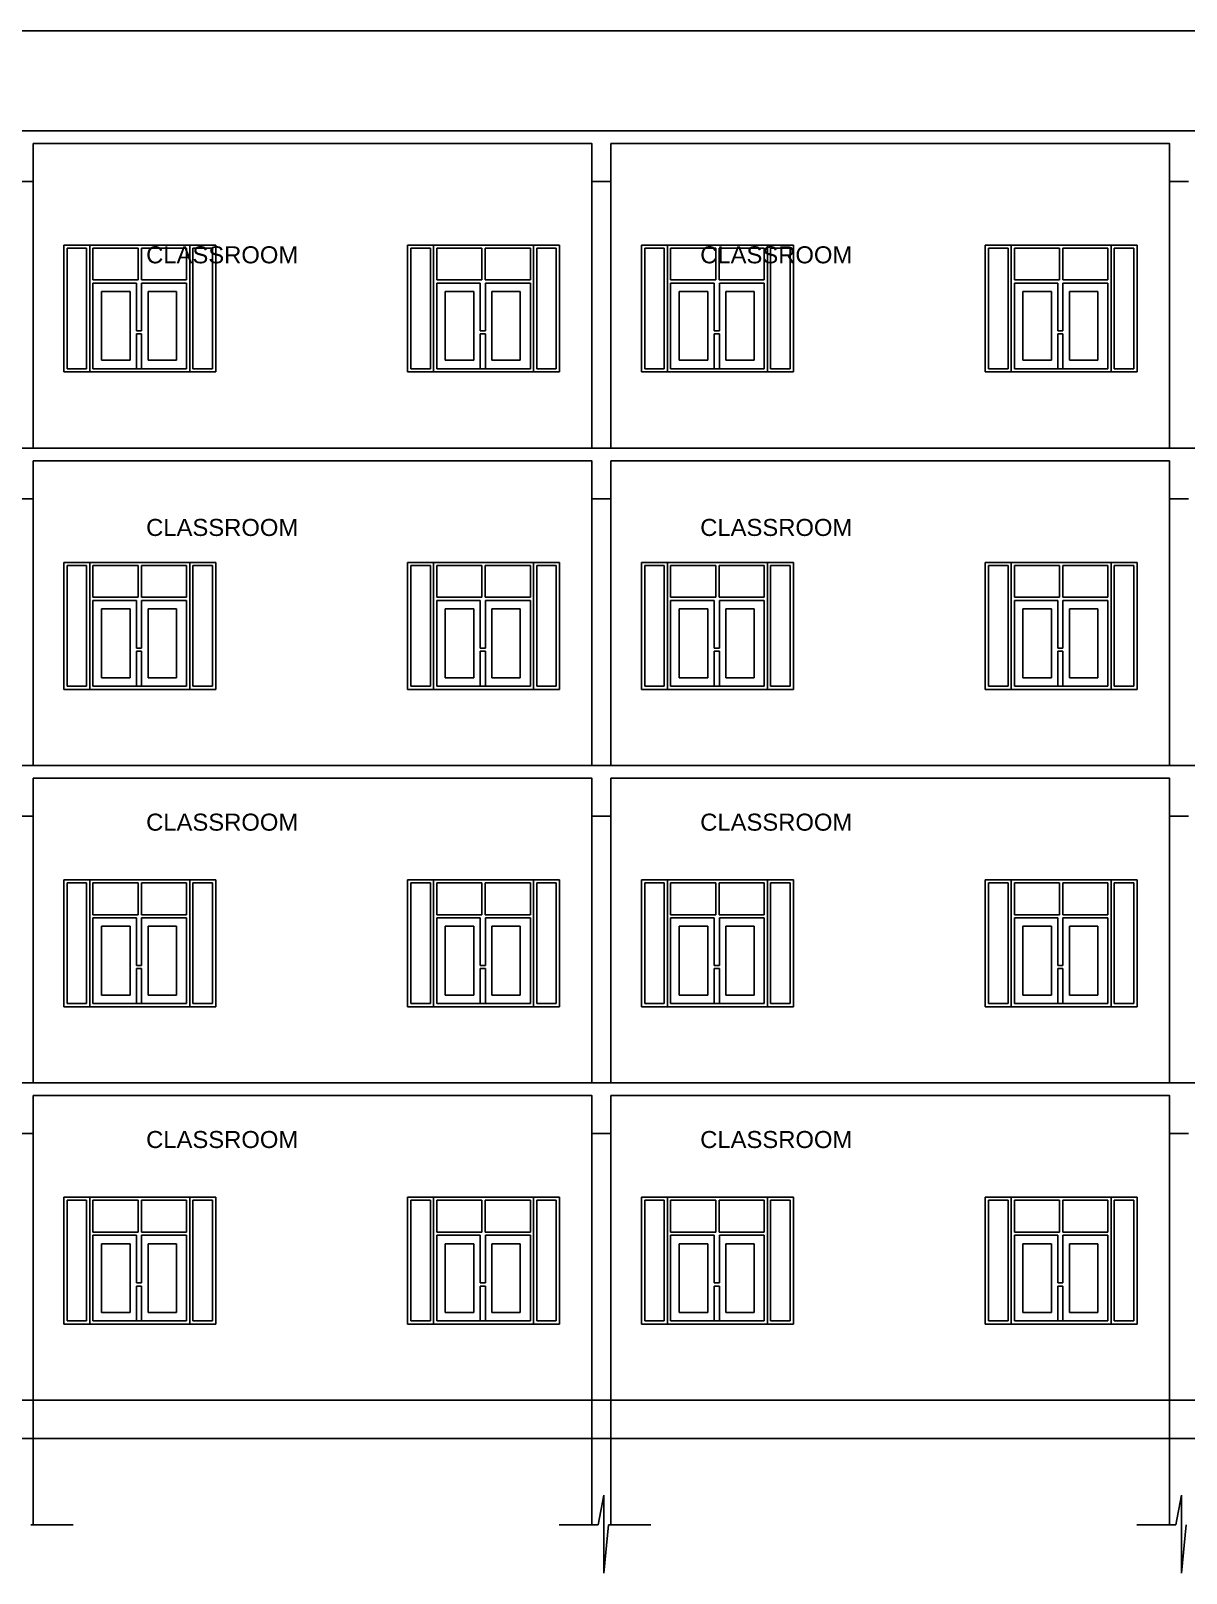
# Model space of a CAD drawing. Header units: metres. Extents: x -1744 to -758, y -4183 to -3914.
# Drawn here: x -871.43 to -857.56, y -4136.77 to -4118.25 of the extents above; entities that cross this region are included whole.
import ezdxf

# ---------------------------------------------------------------- set-up
doc = ezdxf.new("R2010")
doc.units = ezdxf.units.M
for name, color, linetype in [('B-FURNITURE', 22, 'Continuous'), ('TEXT @ 1', 7, 'Continuous'), ('WALL', 7, 'Continuous'), ('WINDOW', 215, 'Continuous')]:
    doc.layers.add(name, color=color, linetype=linetype)
doc.styles.add('STYLE1', font='arial.ttf')

# ---------------------------------------------------------------- blocks, each defined once
blk = doc.blocks.new('A$C1C9B1590')
for p, q in [((734.085, 63.36), (734.085, 59.703)), ((740.791, 63.36), (740.791, 59.703)), ((741.02, 63.36), (741.019, 59.703)), ((747.725, 63.36), (747.725, 59.703)), ((734.085, 59.55), (734.085, 55.893)), ((740.791, 59.55), (740.791, 55.893)), ((741.019, 59.55), (741.019, 55.893)), ((747.725, 59.55), (747.725, 55.893)), ((734.085, 55.74), (734.085, 52.083)), ((740.791, 55.74), (740.791, 52.083)), ((741.019, 55.74), (741.019, 52.083)), ((747.725, 55.74), (747.725, 52.083)), ((713.892, 52.083), (822.401, 52.083)), ((734.085, 52.083), (740.791, 52.083)), ((741.019, 52.083), (747.725, 52.083)), ((734.085, 51.93), (734.085, 46.778)), ((740.791, 51.93), (740.791, 46.778)), ((741.019, 51.93), (741.019, 46.778)), ((747.725, 51.93), (747.725, 46.778)), ((713.892, 48.273), (822.401, 48.273)), ((734.085, 48.273), (740.791, 48.273)), ((741.019, 48.273), (747.725, 48.273)), ((711.176, 47.813), (822.172, 47.813)), ((740.868, 46.778), (740.935, 47.133)), ((740.935, 47.133), (740.935, 46.197)), ((747.802, 46.778), (747.87, 47.133)), ((747.87, 47.133), (747.87, 46.197)), ((734.056, 46.778), (734.563, 46.778)), ((740.399, 46.778), (740.868, 46.778)), ((740.935, 46.197), (740.99, 46.778)), ((740.99, 46.778), (741.497, 46.778)), ((747.334, 46.778), (747.802, 46.778)), ((747.87, 46.197), (747.924, 46.778))]:
    blk.add_line(p, q)
for points in [[(761.822, 64.713), (720.217, 64.713)], [(713.664, 63.513), (713.664, 62.903), (713.892, 62.903), (713.892, 63.36), (719.988, 63.36), (719.988, 62.903), (720.217, 62.903), (720.217, 63.36), (726.923, 63.36), (726.923, 62.903), (727.151, 62.903), (727.151, 63.36), (733.857, 63.36), (733.857, 62.903), (734.085, 62.903), (734.085, 63.36), (740.791, 63.36), (740.791, 62.903), (741.02, 62.903), (741.02, 63.36), (747.725, 63.36), (747.725, 62.903), (747.954, 62.903)], [(713.664, 63.513), (713.664, 62.903), (713.892, 62.903), (713.892, 63.36), (719.988, 63.36), (719.988, 62.903), (720.217, 62.903), (720.217, 63.36), (726.923, 63.36), (726.923, 62.903), (727.151, 62.903), (727.151, 63.36), (733.857, 63.36), (733.857, 62.903), (734.085, 62.903), (734.085, 63.36), (740.791, 63.36), (740.791, 62.903), (741.02, 62.903), (741.02, 63.36), (747.725, 63.36), (747.725, 62.903), (747.954, 62.903)], [(812.571, 63.513), (713.664, 63.513)], [(816.077, 63.513), (713.664, 63.513)], [(812.571, 59.703), (713.664, 59.703)], [(713.664, 59.703), (713.664, 59.093), (713.892, 59.093), (713.892, 59.55), (719.988, 59.55), (719.988, 59.093), (720.217, 59.093), (720.217, 59.55), (726.922, 59.55), (726.922, 59.093), (727.151, 59.093), (727.151, 59.55), (733.857, 59.55), (733.857, 59.093), (734.085, 59.093), (734.085, 59.55), (740.791, 59.55), (740.791, 59.093), (741.019, 59.093), (741.019, 59.55), (747.725, 59.55), (747.725, 59.093), (747.954, 59.093)], [(713.664, 55.893), (713.664, 55.283), (713.892, 55.283), (713.892, 55.74), (719.988, 55.74), (719.988, 55.283), (720.217, 55.283), (720.217, 55.74), (726.922, 55.74), (726.922, 55.283), (727.151, 55.283), (727.151, 55.74), (733.857, 55.74), (733.857, 55.283), (734.085, 55.283), (734.085, 55.74), (740.791, 55.74), (740.791, 55.283), (741.019, 55.283), (741.019, 55.74), (747.725, 55.74), (747.725, 55.283), (747.954, 55.283)], [(768.574, 55.893), (713.664, 55.893)], [(713.664, 52.083), (713.664, 51.473), (713.892, 51.473), (713.892, 51.93), (719.988, 51.93), (719.988, 51.473), (720.217, 51.473), (720.217, 51.93), (726.922, 51.93), (726.922, 51.473), (727.151, 51.473), (727.151, 51.93), (733.857, 51.93), (733.857, 51.473), (734.085, 51.473), (734.085, 51.93), (740.791, 51.93), (740.791, 51.473), (741.019, 51.473), (741.019, 51.93), (747.725, 51.93), (747.725, 51.473), (747.954, 51.473)]]:
    blk.add_lwpolyline(points)
at = {"layer": 'B-FURNITURE'}
for p, q in [((734.085, 63.36), (734.085, 62.903)), ((740.791, 63.36), (740.791, 62.903)), ((741.02, 63.36), (741.02, 62.903)), ((747.725, 63.36), (747.725, 62.903))]:
    blk.add_line(p, q, dxfattribs=at)
at = {"layer": 'WINDOW'}
for p, q in [((734.453, 62.141), (734.453, 60.617)), ((734.453, 62.141), (736.275, 62.141)), ((734.491, 62.103), (734.726, 62.103)), ((734.491, 62.103), (734.491, 60.655)), ((734.726, 60.655), (734.726, 62.103)), ((734.764, 60.617), (734.764, 62.141)), ((734.764, 62.141), (736.275, 62.141)), ((734.802, 62.103), (735.345, 62.103)), ((734.802, 62.103), (734.802, 61.722)), ((735.345, 62.103), (735.345, 61.722)), ((735.383, 62.103), (735.926, 62.103)), ((735.383, 62.103), (735.383, 61.722)), ((735.926, 61.722), (735.926, 62.103)), ((735.964, 62.141), (735.964, 60.617)), ((735.964, 62.103), (735.964, 61.474)), ((736.002, 62.103), (736.237, 62.103)), ((736.002, 62.103), (736.002, 60.655)), ((736.237, 62.103), (736.237, 60.655)), ((736.275, 62.141), (736.275, 60.617)), ((738.579, 62.141), (740.401, 62.141)), ((738.579, 62.141), (738.579, 60.617)), ((738.617, 62.103), (738.617, 60.655)), ((738.617, 62.103), (738.852, 62.103)), ((738.852, 60.655), (738.852, 62.103)), ((738.89, 60.617), (738.89, 62.141)), ((738.89, 62.141), (740.401, 62.141)), ((738.928, 62.103), (739.471, 62.103)), ((738.928, 62.103), (738.928, 61.722)), ((739.471, 62.103), (739.471, 61.722)), ((739.509, 62.103), (740.052, 62.103)), ((739.509, 62.103), (739.509, 61.722)), ((740.052, 61.722), (740.052, 62.103)), ((740.09, 62.141), (740.09, 60.617)), ((740.09, 62.103), (740.09, 61.474)), ((740.128, 62.103), (740.363, 62.103)), ((740.128, 62.103), (740.128, 60.655)), ((740.363, 62.103), (740.363, 60.655)), ((740.401, 62.141), (740.401, 60.617)), ((741.387, 62.141), (741.387, 60.617)), ((741.387, 62.141), (743.21, 62.141)), ((741.425, 62.103), (741.66, 62.103)), ((741.425, 62.103), (741.425, 60.655)), ((741.66, 60.655), (741.66, 62.103)), ((741.698, 62.141), (743.21, 62.141)), ((741.698, 60.617), (741.698, 62.141)), ((741.736, 62.103), (741.736, 61.722)), ((741.736, 62.103), (742.279, 62.103)), ((742.279, 62.103), (742.279, 61.722)), ((742.317, 62.103), (742.86, 62.103)), ((742.317, 62.103), (742.317, 61.722)), ((742.86, 61.722), (742.86, 62.103)), ((742.898, 62.141), (742.898, 60.617)), ((742.898, 62.103), (742.898, 61.474)), ((742.936, 62.103), (742.936, 60.655)), ((742.936, 62.103), (743.171, 62.103)), ((743.171, 62.103), (743.171, 60.655)), ((743.21, 62.141), (743.21, 60.617)), ((745.513, 62.141), (745.513, 60.617)), ((745.513, 62.141), (747.335, 62.141)), ((745.551, 62.103), (745.786, 62.103)), ((745.551, 62.103), (745.551, 60.655)), ((745.786, 60.655), (745.786, 62.103)), ((745.824, 60.617), (745.824, 62.141)), ((745.824, 62.141), (747.335, 62.141)), ((745.862, 62.103), (746.405, 62.103)), ((745.862, 62.103), (745.862, 61.722)), ((746.405, 62.103), (746.405, 61.722)), ((746.443, 62.103), (746.443, 61.722)), ((746.443, 62.103), (746.986, 62.103)), ((746.986, 61.722), (746.986, 62.103)), ((747.024, 62.141), (747.024, 60.617)), ((747.024, 62.103), (747.024, 61.474)), ((747.062, 62.103), (747.297, 62.103)), ((747.062, 62.103), (747.062, 60.655)), ((747.297, 62.103), (747.297, 60.655)), ((747.335, 62.141), (747.335, 60.617)), ((734.802, 61.722), (735.345, 61.722)), ((734.802, 61.684), (734.802, 60.655)), ((734.802, 61.684), (735.323, 61.684)), ((735.323, 61.112), (735.323, 61.684)), ((735.383, 61.722), (735.926, 61.722)), ((735.386, 61.112), (735.386, 61.684)), ((735.386, 61.684), (735.926, 61.684)), ((735.926, 60.655), (735.926, 61.684)), ((735.926, 61.684), (735.926, 60.655)), ((738.928, 61.722), (739.471, 61.722)), ((738.928, 61.684), (739.449, 61.684)), ((738.928, 61.684), (738.928, 60.655)), ((739.449, 61.112), (739.449, 61.684)), ((739.509, 61.722), (740.052, 61.722)), ((739.512, 61.112), (739.512, 61.684)), ((739.512, 61.684), (740.052, 61.684)), ((740.052, 61.684), (740.052, 60.655)), ((740.052, 60.655), (740.052, 61.684)), ((741.736, 61.722), (742.279, 61.722)), ((741.736, 61.684), (741.736, 60.655)), ((741.736, 61.684), (742.257, 61.684)), ((742.257, 61.112), (742.257, 61.684)), ((742.317, 61.722), (742.86, 61.722)), ((742.321, 61.684), (742.86, 61.684)), ((742.321, 61.112), (742.321, 61.684)), ((742.86, 60.655), (742.86, 61.684)), ((742.86, 61.684), (742.86, 60.655)), ((745.862, 61.722), (746.405, 61.722)), ((745.862, 61.684), (746.383, 61.684)), ((745.862, 61.684), (745.862, 60.655)), ((746.383, 61.112), (746.383, 61.684)), ((746.443, 61.722), (746.986, 61.722)), ((746.446, 61.684), (746.986, 61.684)), ((746.446, 61.112), (746.446, 61.684)), ((746.986, 61.684), (746.986, 60.655)), ((746.986, 60.655), (746.986, 61.684)), ((734.904, 60.757), (734.904, 61.582)), ((734.904, 61.582), (735.247, 61.582)), ((735.247, 60.757), (735.247, 61.582)), ((735.463, 60.757), (735.463, 61.582)), ((735.463, 61.582), (735.805, 61.582)), ((735.805, 60.757), (735.805, 61.582)), ((739.03, 60.757), (739.03, 61.582)), ((739.03, 61.582), (739.373, 61.582)), ((739.373, 60.757), (739.373, 61.582)), ((739.588, 60.757), (739.588, 61.582)), ((739.588, 61.582), (739.931, 61.582)), ((739.931, 60.757), (739.931, 61.582)), ((741.838, 60.757), (741.838, 61.582)), ((741.838, 61.582), (742.181, 61.582)), ((742.181, 60.757), (742.181, 61.582)), ((742.397, 61.582), (742.74, 61.582)), ((742.397, 60.757), (742.397, 61.582)), ((742.74, 60.757), (742.74, 61.582)), ((745.964, 60.757), (745.964, 61.582)), ((745.964, 61.582), (746.307, 61.582)), ((746.307, 60.757), (746.307, 61.582)), ((746.523, 60.757), (746.523, 61.582)), ((746.523, 61.582), (746.866, 61.582)), ((746.866, 60.757), (746.866, 61.582)), ((735.386, 61.112), (735.323, 61.112)), ((739.512, 61.112), (739.449, 61.112)), ((742.321, 61.112), (742.257, 61.112)), ((746.446, 61.112), (746.383, 61.112)), ((735.386, 61.074), (735.323, 61.074)), ((735.323, 60.655), (735.323, 61.074)), ((735.386, 60.655), (735.386, 61.074)), ((739.512, 61.074), (739.449, 61.074)), ((739.449, 60.655), (739.449, 61.074)), ((739.512, 60.655), (739.512, 61.074)), ((742.257, 60.655), (742.257, 61.074)), ((742.321, 61.074), (742.257, 61.074)), ((742.321, 60.655), (742.321, 61.074)), ((746.446, 61.074), (746.383, 61.074)), ((746.383, 60.655), (746.383, 61.074)), ((746.446, 60.655), (746.446, 61.074)), ((734.904, 60.757), (735.247, 60.757)), ((735.463, 60.757), (735.805, 60.757)), ((739.03, 60.757), (739.373, 60.757)), ((739.588, 60.757), (739.931, 60.757)), ((741.838, 60.757), (742.181, 60.757)), ((742.397, 60.757), (742.74, 60.757)), ((745.964, 60.757), (746.307, 60.757)), ((746.523, 60.757), (746.866, 60.757)), ((734.453, 60.617), (735.24, 60.617)), ((734.453, 60.617), (736.275, 60.617)), ((734.491, 60.655), (734.726, 60.655)), ((734.764, 60.617), (736.275, 60.617)), ((734.802, 60.655), (735.348, 60.655)), ((735.386, 60.655), (735.323, 60.655)), ((735.383, 60.655), (735.323, 60.655)), ((735.386, 60.655), (735.345, 60.655)), ((735.361, 60.655), (735.926, 60.655)), ((736.002, 60.655), (736.237, 60.655)), ((738.579, 60.617), (739.366, 60.617)), ((738.579, 60.617), (740.401, 60.617)), ((738.617, 60.655), (738.852, 60.655)), ((738.89, 60.617), (740.401, 60.617)), ((738.928, 60.655), (739.474, 60.655)), ((739.509, 60.655), (739.449, 60.655)), ((739.512, 60.655), (739.449, 60.655)), ((739.512, 60.655), (739.471, 60.655)), ((739.487, 60.655), (740.052, 60.655)), ((740.128, 60.655), (740.363, 60.655)), ((741.387, 60.617), (742.174, 60.617)), ((741.387, 60.617), (743.21, 60.617)), ((741.425, 60.655), (741.66, 60.655)), ((741.698, 60.617), (743.21, 60.617)), ((741.736, 60.655), (742.282, 60.655)), ((742.321, 60.655), (742.257, 60.655)), ((742.317, 60.655), (742.257, 60.655)), ((742.321, 60.655), (742.279, 60.655)), ((742.295, 60.655), (742.86, 60.655)), ((742.936, 60.655), (743.171, 60.655)), ((745.513, 60.617), (746.3, 60.617)), ((745.513, 60.617), (747.335, 60.617)), ((745.551, 60.655), (745.786, 60.655)), ((745.824, 60.617), (747.335, 60.617)), ((745.862, 60.655), (746.408, 60.655)), ((746.446, 60.655), (746.383, 60.655)), ((746.443, 60.655), (746.383, 60.655)), ((746.446, 60.655), (746.405, 60.655)), ((746.421, 60.655), (746.986, 60.655)), ((747.062, 60.655), (747.297, 60.655)), ((734.453, 58.331), (734.453, 56.807)), ((734.453, 58.331), (736.275, 58.331)), ((734.764, 56.807), (734.764, 58.331)), ((734.764, 58.331), (736.275, 58.331)), ((735.964, 58.331), (735.964, 56.807)), ((736.275, 58.331), (736.275, 56.807)), ((738.579, 58.331), (738.579, 56.807)), ((738.579, 58.331), (740.401, 58.331)), ((738.89, 56.807), (738.89, 58.331)), ((738.89, 58.331), (740.401, 58.331)), ((740.09, 58.331), (740.09, 56.807)), ((740.401, 58.331), (740.401, 56.807)), ((741.387, 58.331), (743.21, 58.331)), ((741.387, 58.331), (741.387, 56.807)), ((741.698, 56.807), (741.698, 58.331)), ((741.698, 58.331), (743.21, 58.331)), ((742.898, 58.331), (742.898, 56.807)), ((743.21, 58.331), (743.21, 56.807)), ((745.513, 58.331), (747.335, 58.331)), ((745.513, 58.331), (745.513, 56.807)), ((745.824, 56.807), (745.824, 58.331)), ((745.824, 58.331), (747.335, 58.331)), ((747.024, 58.331), (747.024, 56.807)), ((747.335, 58.331), (747.335, 56.807)), ((734.491, 58.293), (734.726, 58.293)), ((734.491, 58.293), (734.491, 56.845)), ((734.726, 56.845), (734.726, 58.293)), ((734.802, 58.293), (735.345, 58.293)), ((734.802, 58.293), (734.802, 57.912)), ((735.345, 58.293), (735.345, 57.912)), ((735.383, 58.293), (735.383, 57.912)), ((735.383, 58.293), (735.926, 58.293)), ((735.926, 57.912), (735.926, 58.293)), ((735.964, 58.293), (735.964, 57.664)), ((736.002, 58.293), (736.002, 56.845)), ((736.002, 58.293), (736.237, 58.293)), ((736.237, 58.293), (736.237, 56.845)), ((738.617, 58.293), (738.852, 58.293)), ((738.617, 58.293), (738.617, 56.845)), ((738.852, 56.845), (738.852, 58.293)), ((738.928, 58.293), (739.471, 58.293)), ((738.928, 58.293), (738.928, 57.912)), ((739.471, 58.293), (739.471, 57.912)), ((739.509, 58.293), (740.052, 58.293)), ((739.509, 58.293), (739.509, 57.912)), ((740.052, 57.912), (740.052, 58.293)), ((740.09, 58.293), (740.09, 57.664)), ((740.128, 58.293), (740.128, 56.845)), ((740.128, 58.293), (740.363, 58.293)), ((740.363, 58.293), (740.363, 56.845)), ((741.425, 58.293), (741.66, 58.293)), ((741.425, 58.293), (741.425, 56.845)), ((741.66, 56.845), (741.66, 58.293)), ((741.736, 58.293), (741.736, 57.912)), ((741.736, 58.293), (742.279, 58.293)), ((742.279, 58.293), (742.279, 57.912)), ((742.317, 58.293), (742.86, 58.293)), ((742.317, 58.293), (742.317, 57.912)), ((742.86, 57.912), (742.86, 58.293)), ((742.898, 58.293), (742.898, 57.664)), ((742.936, 58.293), (743.171, 58.293)), ((742.936, 58.293), (742.936, 56.845)), ((743.171, 58.293), (743.171, 56.845)), ((745.551, 58.293), (745.786, 58.293)), ((745.551, 58.293), (745.551, 56.845)), ((745.786, 56.845), (745.786, 58.293)), ((745.862, 58.293), (746.405, 58.293)), ((745.862, 58.293), (745.862, 57.912)), ((746.405, 58.293), (746.405, 57.912)), ((746.443, 58.293), (746.986, 58.293)), ((746.443, 58.293), (746.443, 57.912)), ((746.986, 57.912), (746.986, 58.293)), ((747.024, 58.293), (747.024, 57.664)), ((747.062, 58.293), (747.062, 56.845)), ((747.062, 58.293), (747.297, 58.293)), ((747.297, 58.293), (747.297, 56.845)), ((734.802, 57.912), (735.345, 57.912)), ((734.802, 57.874), (735.323, 57.874)), ((734.802, 57.874), (734.802, 56.845)), ((734.904, 56.947), (734.904, 57.772)), ((734.904, 57.772), (735.247, 57.772)), ((735.247, 56.947), (735.247, 57.772)), ((735.323, 57.302), (735.323, 57.874)), ((735.383, 57.912), (735.926, 57.912)), ((735.386, 57.874), (735.926, 57.874)), ((735.386, 57.302), (735.386, 57.874)), ((735.463, 56.947), (735.463, 57.772)), ((735.463, 57.772), (735.805, 57.772)), ((735.805, 56.947), (735.805, 57.772)), ((735.926, 56.845), (735.926, 57.874)), ((735.926, 57.874), (735.926, 56.845)), ((738.928, 57.912), (739.471, 57.912)), ((738.928, 57.874), (738.928, 56.845)), ((738.928, 57.874), (739.449, 57.874)), ((739.03, 56.947), (739.03, 57.772)), ((739.03, 57.772), (739.373, 57.772)), ((739.373, 56.947), (739.373, 57.772)), ((739.449, 57.302), (739.449, 57.874)), ((739.509, 57.912), (740.052, 57.912)), ((739.512, 57.874), (740.052, 57.874)), ((739.512, 57.302), (739.512, 57.874)), ((739.588, 57.772), (739.931, 57.772)), ((739.588, 56.947), (739.588, 57.772)), ((739.931, 56.947), (739.931, 57.772)), ((740.052, 56.845), (740.052, 57.874)), ((740.052, 57.874), (740.052, 56.845)), ((741.736, 57.912), (742.279, 57.912)), ((741.736, 57.874), (742.257, 57.874)), ((741.736, 57.874), (741.736, 56.845)), ((741.838, 56.947), (741.838, 57.772)), ((741.838, 57.772), (742.181, 57.772)), ((742.181, 56.947), (742.181, 57.772)), ((742.257, 57.302), (742.257, 57.874)), ((742.317, 57.912), (742.86, 57.912)), ((742.321, 57.302), (742.321, 57.874)), ((742.321, 57.874), (742.86, 57.874)), ((742.397, 56.947), (742.397, 57.772)), ((742.397, 57.772), (742.74, 57.772)), ((742.74, 56.947), (742.74, 57.772)), ((742.86, 57.874), (742.86, 56.845)), ((742.86, 56.845), (742.86, 57.874)), ((745.862, 57.912), (746.405, 57.912)), ((745.862, 57.874), (746.383, 57.874)), ((745.862, 57.874), (745.862, 56.845)), ((745.964, 56.947), (745.964, 57.772)), ((745.964, 57.772), (746.307, 57.772)), ((746.307, 56.947), (746.307, 57.772)), ((746.383, 57.302), (746.383, 57.874)), ((746.443, 57.912), (746.986, 57.912)), ((746.446, 57.874), (746.986, 57.874)), ((746.446, 57.302), (746.446, 57.874)), ((746.523, 56.947), (746.523, 57.772)), ((746.523, 57.772), (746.866, 57.772)), ((746.866, 56.947), (746.866, 57.772)), ((746.986, 56.845), (746.986, 57.874)), ((746.986, 57.874), (746.986, 56.845)), ((735.386, 57.302), (735.323, 57.302)), ((735.323, 56.845), (735.323, 57.264)), ((735.386, 57.264), (735.323, 57.264)), ((735.386, 56.845), (735.386, 57.264)), ((739.512, 57.302), (739.449, 57.302)), ((739.512, 57.264), (739.449, 57.264)), ((739.449, 56.845), (739.449, 57.264)), ((739.512, 56.845), (739.512, 57.264)), ((742.321, 57.302), (742.257, 57.302)), ((742.321, 57.264), (742.257, 57.264)), ((742.257, 56.845), (742.257, 57.264)), ((742.321, 56.845), (742.321, 57.264)), ((746.446, 57.302), (746.383, 57.302)), ((746.446, 57.264), (746.383, 57.264)), ((746.383, 56.845), (746.383, 57.264)), ((746.446, 56.845), (746.446, 57.264)), ((734.491, 56.845), (734.726, 56.845)), ((734.802, 56.845), (735.348, 56.845)), ((734.904, 56.947), (735.247, 56.947)), ((735.386, 56.845), (735.323, 56.845)), ((735.383, 56.845), (735.323, 56.845)), ((735.386, 56.845), (735.345, 56.845)), ((735.361, 56.845), (735.926, 56.845)), ((735.463, 56.947), (735.805, 56.947)), ((736.002, 56.845), (736.237, 56.845)), ((738.617, 56.845), (738.852, 56.845)), ((738.928, 56.845), (739.474, 56.845)), ((739.03, 56.947), (739.373, 56.947)), ((739.512, 56.845), (739.449, 56.845)), ((739.509, 56.845), (739.449, 56.845)), ((739.512, 56.845), (739.471, 56.845)), ((739.487, 56.845), (740.052, 56.845)), ((739.588, 56.947), (739.931, 56.947)), ((740.128, 56.845), (740.363, 56.845)), ((741.425, 56.845), (741.66, 56.845)), ((741.736, 56.845), (742.282, 56.845)), ((741.838, 56.947), (742.181, 56.947)), ((742.317, 56.845), (742.257, 56.845)), ((742.321, 56.845), (742.257, 56.845)), ((742.321, 56.845), (742.279, 56.845)), ((742.295, 56.845), (742.86, 56.845)), ((742.397, 56.947), (742.74, 56.947)), ((742.936, 56.845), (743.171, 56.845)), ((745.551, 56.845), (745.786, 56.845)), ((745.862, 56.845), (746.408, 56.845)), ((745.964, 56.947), (746.307, 56.947)), ((746.443, 56.845), (746.383, 56.845)), ((746.446, 56.845), (746.383, 56.845)), ((746.446, 56.845), (746.405, 56.845)), ((746.421, 56.845), (746.986, 56.845)), ((746.523, 56.947), (746.866, 56.947)), ((747.062, 56.845), (747.297, 56.845)), ((734.453, 56.807), (735.24, 56.807)), ((734.453, 56.807), (736.275, 56.807)), ((734.764, 56.807), (736.275, 56.807)), ((738.579, 56.807), (739.366, 56.807)), ((738.579, 56.807), (740.401, 56.807)), ((738.89, 56.807), (740.401, 56.807)), ((741.387, 56.807), (742.174, 56.807)), ((741.387, 56.807), (743.21, 56.807)), ((741.698, 56.807), (743.21, 56.807)), ((745.513, 56.807), (746.3, 56.807)), ((745.513, 56.807), (747.335, 56.807)), ((745.824, 56.807), (747.335, 56.807)), ((734.453, 54.521), (736.275, 54.521)), ((734.453, 54.521), (734.453, 52.997)), ((734.491, 54.483), (734.726, 54.483)), ((734.491, 54.483), (734.491, 53.035)), ((734.726, 53.035), (734.726, 54.483)), ((734.764, 52.997), (734.764, 54.521)), ((734.764, 54.521), (736.275, 54.521)), ((734.802, 54.483), (735.345, 54.483)), ((734.802, 54.483), (734.802, 54.102)), ((735.345, 54.483), (735.345, 54.102)), ((735.383, 54.483), (735.383, 54.102)), ((735.383, 54.483), (735.926, 54.483)), ((735.926, 54.102), (735.926, 54.483)), ((735.964, 54.521), (735.964, 52.997)), ((735.964, 54.483), (735.964, 53.854)), ((736.002, 54.483), (736.237, 54.483)), ((736.002, 54.483), (736.002, 53.035)), ((736.237, 54.483), (736.237, 53.035)), ((736.275, 54.521), (736.275, 52.997)), ((738.579, 54.521), (740.401, 54.521)), ((738.579, 54.521), (738.579, 52.997)), ((738.617, 54.483), (738.617, 53.035)), ((738.617, 54.483), (738.852, 54.483)), ((738.852, 53.035), (738.852, 54.483)), ((738.89, 52.997), (738.89, 54.521)), ((738.89, 54.521), (740.401, 54.521)), ((738.928, 54.483), (739.471, 54.483)), ((738.928, 54.483), (738.928, 54.102)), ((739.471, 54.483), (739.471, 54.102)), ((739.509, 54.483), (740.052, 54.483)), ((739.509, 54.483), (739.509, 54.102)), ((740.052, 54.102), (740.052, 54.483)), ((740.09, 54.521), (740.09, 52.997)), ((740.09, 54.483), (740.09, 53.854)), ((740.128, 54.483), (740.363, 54.483)), ((740.128, 54.483), (740.128, 53.035)), ((740.363, 54.483), (740.363, 53.035)), ((740.401, 54.521), (740.401, 52.997)), ((741.387, 54.521), (741.387, 52.997)), ((741.387, 54.521), (743.21, 54.521)), ((741.425, 54.483), (741.66, 54.483)), ((741.425, 54.483), (741.425, 53.035)), ((741.66, 53.035), (741.66, 54.483)), ((741.698, 52.997), (741.698, 54.521)), ((741.698, 54.521), (743.21, 54.521)), ((741.736, 54.483), (741.736, 54.102)), ((741.736, 54.483), (742.279, 54.483)), ((742.279, 54.483), (742.279, 54.102)), ((742.317, 54.483), (742.86, 54.483)), ((742.317, 54.483), (742.317, 54.102)), ((742.86, 54.102), (742.86, 54.483)), ((742.898, 54.521), (742.898, 52.997)), ((742.898, 54.483), (742.898, 53.854)), ((742.936, 54.483), (743.171, 54.483)), ((742.936, 54.483), (742.936, 53.035)), ((743.171, 54.483), (743.171, 53.035)), ((743.21, 54.521), (743.21, 52.997)), ((745.513, 54.521), (745.513, 52.997)), ((745.513, 54.521), (747.335, 54.521)), ((745.551, 54.483), (745.786, 54.483)), ((745.551, 54.483), (745.551, 53.035)), ((745.786, 53.035), (745.786, 54.483)), ((745.824, 52.997), (745.824, 54.521)), ((745.824, 54.521), (747.335, 54.521)), ((745.862, 54.483), (746.405, 54.483)), ((745.862, 54.483), (745.862, 54.102)), ((746.405, 54.483), (746.405, 54.102)), ((746.443, 54.483), (746.986, 54.483)), ((746.443, 54.483), (746.443, 54.102)), ((746.986, 54.102), (746.986, 54.483)), ((747.024, 54.521), (747.024, 52.997)), ((747.024, 54.483), (747.024, 53.854)), ((747.062, 54.483), (747.297, 54.483)), ((747.062, 54.483), (747.062, 53.035)), ((747.297, 54.483), (747.297, 53.035)), ((747.335, 54.521), (747.335, 52.997)), ((734.802, 54.102), (735.345, 54.102)), ((735.383, 54.102), (735.926, 54.102)), ((738.928, 54.102), (739.471, 54.102)), ((739.509, 54.102), (740.052, 54.102)), ((741.736, 54.102), (742.279, 54.102)), ((742.317, 54.102), (742.86, 54.102)), ((745.862, 54.102), (746.405, 54.102)), ((746.443, 54.102), (746.986, 54.102)), ((734.802, 54.064), (735.323, 54.064)), ((734.802, 54.064), (734.802, 53.035)), ((734.904, 53.137), (734.904, 53.962)), ((734.904, 53.962), (735.247, 53.962)), ((735.247, 53.137), (735.247, 53.962)), ((735.323, 53.492), (735.323, 54.064)), ((735.386, 53.492), (735.386, 54.064)), ((735.386, 54.064), (735.926, 54.064)), ((735.463, 53.962), (735.805, 53.962)), ((735.463, 53.137), (735.463, 53.962)), ((735.805, 53.137), (735.805, 53.962)), ((735.926, 54.064), (735.926, 53.035)), ((735.926, 53.035), (735.926, 54.064)), ((738.928, 54.064), (739.449, 54.064)), ((738.928, 54.064), (738.928, 53.035)), ((739.03, 53.962), (739.373, 53.962)), ((739.03, 53.137), (739.03, 53.962)), ((739.373, 53.137), (739.373, 53.962)), ((739.449, 53.492), (739.449, 54.064)), ((739.512, 53.492), (739.512, 54.064)), ((739.512, 54.064), (740.052, 54.064)), ((739.588, 53.962), (739.931, 53.962)), ((739.588, 53.137), (739.588, 53.962)), ((739.931, 53.137), (739.931, 53.962)), ((740.052, 54.064), (740.052, 53.035)), ((740.052, 53.035), (740.052, 54.064)), ((741.736, 54.064), (742.257, 54.064)), ((741.736, 54.064), (741.736, 53.035)), ((741.838, 53.962), (742.181, 53.962)), ((741.838, 53.137), (741.838, 53.962)), ((742.181, 53.137), (742.181, 53.962)), ((742.257, 53.492), (742.257, 54.064)), ((742.321, 54.064), (742.86, 54.064)), ((742.321, 53.492), (742.321, 54.064)), ((742.397, 53.137), (742.397, 53.962)), ((742.397, 53.962), (742.74, 53.962)), ((742.74, 53.137), (742.74, 53.962)), ((742.86, 54.064), (742.86, 53.035)), ((742.86, 53.035), (742.86, 54.064)), ((745.862, 54.064), (746.383, 54.064)), ((745.862, 54.064), (745.862, 53.035)), ((745.964, 53.137), (745.964, 53.962)), ((745.964, 53.962), (746.307, 53.962)), ((746.307, 53.137), (746.307, 53.962)), ((746.383, 53.492), (746.383, 54.064)), ((746.446, 53.492), (746.446, 54.064)), ((746.446, 54.064), (746.986, 54.064)), ((746.523, 53.962), (746.866, 53.962)), ((746.523, 53.137), (746.523, 53.962)), ((746.866, 53.137), (746.866, 53.962)), ((746.986, 53.035), (746.986, 54.064)), ((746.986, 54.064), (746.986, 53.035)), ((735.386, 53.492), (735.323, 53.492)), ((735.323, 53.035), (735.323, 53.454)), ((735.386, 53.454), (735.323, 53.454)), ((735.386, 53.035), (735.386, 53.454)), ((739.512, 53.492), (739.449, 53.492)), ((739.449, 53.035), (739.449, 53.454)), ((739.512, 53.454), (739.449, 53.454)), ((739.512, 53.035), (739.512, 53.454)), ((742.321, 53.492), (742.257, 53.492)), ((742.321, 53.454), (742.257, 53.454)), ((742.257, 53.035), (742.257, 53.454)), ((742.321, 53.035), (742.321, 53.454)), ((746.446, 53.492), (746.383, 53.492)), ((746.446, 53.454), (746.383, 53.454)), ((746.383, 53.035), (746.383, 53.454)), ((746.446, 53.035), (746.446, 53.454)), ((734.453, 52.997), (735.24, 52.997)), ((734.453, 52.997), (736.275, 52.997)), ((734.491, 53.035), (734.726, 53.035)), ((734.764, 52.997), (736.275, 52.997)), ((734.802, 53.035), (735.348, 53.035)), ((734.904, 53.137), (735.247, 53.137)), ((735.383, 53.035), (735.323, 53.035)), ((735.386, 53.035), (735.323, 53.035)), ((735.386, 53.035), (735.345, 53.035)), ((735.361, 53.035), (735.926, 53.035)), ((735.463, 53.137), (735.805, 53.137)), ((736.002, 53.035), (736.237, 53.035)), ((738.579, 52.997), (739.366, 52.997)), ((738.579, 52.997), (740.401, 52.997)), ((738.617, 53.035), (738.852, 53.035)), ((738.89, 52.997), (740.401, 52.997)), ((738.928, 53.035), (739.474, 53.035)), ((739.03, 53.137), (739.373, 53.137)), ((739.512, 53.035), (739.449, 53.035)), ((739.509, 53.035), (739.449, 53.035)), ((739.512, 53.035), (739.471, 53.035)), ((739.487, 53.035), (740.052, 53.035)), ((739.588, 53.137), (739.931, 53.137)), ((740.128, 53.035), (740.363, 53.035)), ((741.387, 52.997), (742.174, 52.997)), ((741.387, 52.997), (743.21, 52.997)), ((741.425, 53.035), (741.66, 53.035)), ((741.698, 52.997), (743.21, 52.997)), ((741.736, 53.035), (742.282, 53.035)), ((741.838, 53.137), (742.181, 53.137)), ((742.321, 53.035), (742.257, 53.035)), ((742.317, 53.035), (742.257, 53.035)), ((742.321, 53.035), (742.279, 53.035)), ((742.295, 53.035), (742.86, 53.035)), ((742.397, 53.137), (742.74, 53.137)), ((742.936, 53.035), (743.171, 53.035)), ((745.513, 52.997), (746.3, 52.997)), ((745.513, 52.997), (747.335, 52.997)), ((745.551, 53.035), (745.786, 53.035)), ((745.824, 52.997), (747.335, 52.997)), ((745.862, 53.035), (746.408, 53.035)), ((745.964, 53.137), (746.307, 53.137)), ((746.446, 53.035), (746.383, 53.035)), ((746.443, 53.035), (746.383, 53.035)), ((746.446, 53.035), (746.405, 53.035)), ((746.421, 53.035), (746.986, 53.035)), ((746.523, 53.137), (746.866, 53.137)), ((747.062, 53.035), (747.297, 53.035)), ((734.453, 50.711), (736.275, 50.711)), ((734.453, 50.711), (734.453, 49.187)), ((734.491, 50.673), (734.726, 50.673)), ((734.491, 50.673), (734.491, 49.225)), ((734.726, 49.225), (734.726, 50.673)), ((734.764, 49.187), (734.764, 50.711)), ((734.764, 50.711), (736.275, 50.711)), ((734.802, 50.673), (735.345, 50.673)), ((734.802, 50.673), (734.802, 50.292)), ((735.345, 50.673), (735.345, 50.292)), ((735.383, 50.673), (735.383, 50.292)), ((735.383, 50.673), (735.926, 50.673)), ((735.926, 50.292), (735.926, 50.673)), ((735.964, 50.711), (735.964, 49.187)), ((735.964, 50.673), (735.964, 50.044)), ((736.002, 50.673), (736.237, 50.673)), ((736.002, 50.673), (736.002, 49.225)), ((736.237, 50.673), (736.237, 49.225)), ((736.275, 50.711), (736.275, 49.187)), ((738.579, 50.711), (740.401, 50.711)), ((738.579, 50.711), (738.579, 49.187)), ((738.617, 50.673), (738.617, 49.225)), ((738.617, 50.673), (738.852, 50.673)), ((738.852, 49.225), (738.852, 50.673)), ((738.89, 49.187), (738.89, 50.711)), ((738.89, 50.711), (740.401, 50.711)), ((738.928, 50.673), (739.471, 50.673)), ((738.928, 50.673), (738.928, 50.292)), ((739.471, 50.673), (739.471, 50.292)), ((739.509, 50.673), (740.052, 50.673)), ((739.509, 50.673), (739.509, 50.292)), ((740.052, 50.292), (740.052, 50.673)), ((740.09, 50.711), (740.09, 49.187)), ((740.09, 50.673), (740.09, 50.044)), ((740.128, 50.673), (740.363, 50.673)), ((740.128, 50.673), (740.128, 49.225)), ((740.363, 50.673), (740.363, 49.225)), ((740.401, 50.711), (740.401, 49.187)), ((741.387, 50.711), (741.387, 49.187)), ((741.387, 50.711), (743.21, 50.711)), ((741.425, 50.673), (741.66, 50.673)), ((741.425, 50.673), (741.425, 49.225)), ((741.66, 49.225), (741.66, 50.673)), ((741.698, 49.187), (741.698, 50.711)), ((741.698, 50.711), (743.21, 50.711)), ((741.736, 50.673), (741.736, 50.292)), ((741.736, 50.673), (742.279, 50.673)), ((742.279, 50.673), (742.279, 50.292)), ((742.317, 50.673), (742.86, 50.673)), ((742.317, 50.673), (742.317, 50.292)), ((742.86, 50.292), (742.86, 50.673)), ((742.898, 50.711), (742.898, 49.187)), ((742.898, 50.673), (742.898, 50.044)), ((742.936, 50.673), (743.171, 50.673)), ((742.936, 50.673), (742.936, 49.225)), ((743.171, 50.673), (743.171, 49.225)), ((743.21, 50.711), (743.21, 49.187)), ((745.513, 50.711), (745.513, 49.187)), ((745.513, 50.711), (747.335, 50.711)), ((745.551, 50.673), (745.786, 50.673)), ((745.551, 50.673), (745.551, 49.225)), ((745.786, 49.225), (745.786, 50.673)), ((745.824, 49.187), (745.824, 50.711)), ((745.824, 50.711), (747.335, 50.711)), ((745.862, 50.673), (746.405, 50.673)), ((745.862, 50.673), (745.862, 50.292)), ((746.405, 50.673), (746.405, 50.292)), ((746.443, 50.673), (746.986, 50.673)), ((746.443, 50.673), (746.443, 50.292)), ((746.986, 50.292), (746.986, 50.673)), ((747.024, 50.711), (747.024, 49.187)), ((747.024, 50.673), (747.024, 50.044)), ((747.062, 50.673), (747.297, 50.673)), ((747.062, 50.673), (747.062, 49.225)), ((747.297, 50.673), (747.297, 49.225)), ((747.335, 50.711), (747.335, 49.187)), ((734.802, 50.292), (735.345, 50.292)), ((734.802, 50.254), (735.323, 50.254)), ((734.802, 50.254), (734.802, 49.225)), ((735.323, 49.682), (735.323, 50.254)), ((735.383, 50.292), (735.926, 50.292)), ((735.386, 49.682), (735.386, 50.254)), ((735.386, 50.254), (735.926, 50.254)), ((735.926, 50.254), (735.926, 49.225)), ((735.926, 49.225), (735.926, 50.254)), ((738.928, 50.292), (739.471, 50.292)), ((738.928, 50.254), (739.449, 50.254)), ((738.928, 50.254), (738.928, 49.225)), ((739.449, 49.682), (739.449, 50.254)), ((739.509, 50.292), (740.052, 50.292)), ((739.512, 49.682), (739.512, 50.254)), ((739.512, 50.254), (740.052, 50.254)), ((740.052, 50.254), (740.052, 49.225)), ((740.052, 49.225), (740.052, 50.254)), ((741.736, 50.292), (742.279, 50.292)), ((741.736, 50.254), (742.257, 50.254)), ((741.736, 50.254), (741.736, 49.225)), ((742.257, 49.682), (742.257, 50.254)), ((742.317, 50.292), (742.86, 50.292)), ((742.321, 50.254), (742.86, 50.254)), ((742.321, 49.682), (742.321, 50.254)), ((742.86, 50.254), (742.86, 49.225)), ((742.86, 49.225), (742.86, 50.254)), ((745.862, 50.292), (746.405, 50.292)), ((745.862, 50.254), (746.383, 50.254)), ((745.862, 50.254), (745.862, 49.225)), ((746.383, 49.682), (746.383, 50.254)), ((746.443, 50.292), (746.986, 50.292)), ((746.446, 49.682), (746.446, 50.254)), ((746.446, 50.254), (746.986, 50.254)), ((746.986, 49.225), (746.986, 50.254)), ((746.986, 50.254), (746.986, 49.225)), ((734.904, 49.327), (734.904, 50.152)), ((734.904, 50.152), (735.247, 50.152)), ((735.247, 49.327), (735.247, 50.152)), ((735.463, 50.152), (735.805, 50.152)), ((735.463, 49.327), (735.463, 50.152)), ((735.805, 49.327), (735.805, 50.152)), ((739.03, 50.152), (739.373, 50.152)), ((739.03, 49.327), (739.03, 50.152)), ((739.373, 49.327), (739.373, 50.152)), ((739.588, 50.152), (739.931, 50.152)), ((739.588, 49.327), (739.588, 50.152)), ((739.931, 49.327), (739.931, 50.152)), ((741.838, 50.152), (742.181, 50.152)), ((741.838, 49.327), (741.838, 50.152)), ((742.181, 49.327), (742.181, 50.152)), ((742.397, 49.327), (742.397, 50.152)), ((742.397, 50.152), (742.74, 50.152)), ((742.74, 49.327), (742.74, 50.152)), ((745.964, 49.327), (745.964, 50.152)), ((745.964, 50.152), (746.307, 50.152)), ((746.307, 49.327), (746.307, 50.152)), ((746.523, 50.152), (746.866, 50.152)), ((746.523, 49.327), (746.523, 50.152)), ((746.866, 49.327), (746.866, 50.152)), ((735.386, 49.682), (735.323, 49.682)), ((735.323, 49.225), (735.323, 49.644)), ((735.386, 49.644), (735.323, 49.644)), ((735.386, 49.225), (735.386, 49.644)), ((739.512, 49.682), (739.449, 49.682)), ((739.449, 49.225), (739.449, 49.644)), ((739.512, 49.644), (739.449, 49.644)), ((739.512, 49.225), (739.512, 49.644)), ((742.321, 49.682), (742.257, 49.682)), ((742.321, 49.644), (742.257, 49.644)), ((742.257, 49.225), (742.257, 49.644)), ((742.321, 49.225), (742.321, 49.644)), ((746.446, 49.682), (746.383, 49.682)), ((746.446, 49.644), (746.383, 49.644)), ((746.383, 49.225), (746.383, 49.644)), ((746.446, 49.225), (746.446, 49.644)), ((734.904, 49.327), (735.247, 49.327)), ((735.463, 49.327), (735.805, 49.327)), ((739.03, 49.327), (739.373, 49.327)), ((739.588, 49.327), (739.931, 49.327)), ((741.838, 49.327), (742.181, 49.327)), ((742.397, 49.327), (742.74, 49.327)), ((745.964, 49.327), (746.307, 49.327)), ((746.523, 49.327), (746.866, 49.327)), ((734.453, 49.187), (735.24, 49.187)), ((734.453, 49.187), (736.275, 49.187)), ((734.491, 49.225), (734.726, 49.225)), ((734.764, 49.187), (736.275, 49.187)), ((734.802, 49.225), (735.348, 49.225)), ((735.383, 49.225), (735.323, 49.225)), ((735.386, 49.225), (735.323, 49.225)), ((735.386, 49.225), (735.345, 49.225)), ((735.361, 49.225), (735.926, 49.225)), ((736.002, 49.225), (736.237, 49.225)), ((738.579, 49.187), (739.366, 49.187)), ((738.579, 49.187), (740.401, 49.187)), ((738.617, 49.225), (738.852, 49.225)), ((738.89, 49.187), (740.401, 49.187)), ((738.928, 49.225), (739.474, 49.225)), ((739.512, 49.225), (739.449, 49.225)), ((739.509, 49.225), (739.449, 49.225)), ((739.512, 49.225), (739.471, 49.225)), ((739.487, 49.225), (740.052, 49.225)), ((740.128, 49.225), (740.363, 49.225)), ((741.387, 49.187), (742.174, 49.187)), ((741.387, 49.187), (743.21, 49.187)), ((741.425, 49.225), (741.66, 49.225)), ((741.698, 49.187), (743.21, 49.187)), ((741.736, 49.225), (742.282, 49.225)), ((742.321, 49.225), (742.257, 49.225)), ((742.317, 49.225), (742.257, 49.225)), ((742.321, 49.225), (742.279, 49.225)), ((742.295, 49.225), (742.86, 49.225)), ((742.936, 49.225), (743.171, 49.225)), ((745.513, 49.187), (746.3, 49.187)), ((745.513, 49.187), (747.335, 49.187)), ((745.551, 49.225), (745.786, 49.225)), ((745.824, 49.187), (747.335, 49.187)), ((745.862, 49.225), (746.408, 49.225)), ((746.446, 49.225), (746.383, 49.225)), ((746.443, 49.225), (746.383, 49.225)), ((746.446, 49.225), (746.405, 49.225)), ((746.421, 49.225), (746.986, 49.225)), ((747.062, 49.225), (747.297, 49.225))]:
    blk.add_line(p, q, dxfattribs=at)
at = {"layer": 'TEXT @ 1', "char_height": 0.2045, "attachment_point": 1, "style": 'STYLE1'}
for insert in [(735.44, 62.126), (742.091, 62.126), (735.44, 58.853), (742.091, 58.853), (735.44, 55.315), (742.091, 55.315), (735.44, 51.505), (742.091, 51.505)]:
    blk.add_mtext_dynamic_manual_height_columns('CLASSROOM', width=197.74072, gutter_width=15, heights=[0], dxfattribs=dict(at, insert=insert))

msp = doc.modelspace()

# ---------------------------------------------------------------- block references
at = {"layer": 'WALL'}
msp.add_blockref('A$C1C9B1590', (-1605.48862, -4182.96317), dxfattribs=at)

doc.saveas('drawing.dxf')
